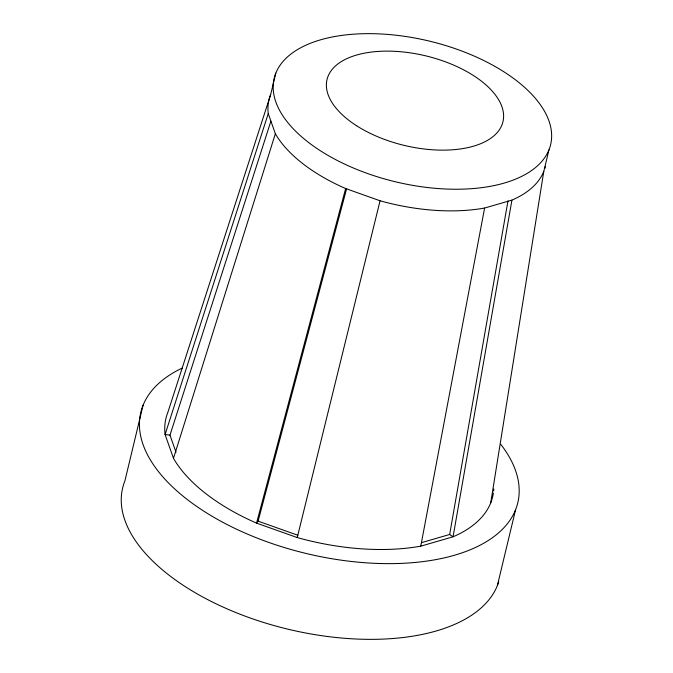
<?xml version="1.0" encoding="UTF-8"?>
<svg xmlns="http://www.w3.org/2000/svg" width="673" height="673" viewBox="0 0 673 673"><rect width="100%" height="100%" fill="white"/><g stroke="black" fill="none" stroke-linecap="round" stroke-linejoin="round"><path stroke-width="1.01" d="M490.726 502.857L543.792 171.405L548.983 149.776A142.154 72.364 13.5 0 0 367.609 33.65A142.154 72.364 13.5 0 0 320.609 150.903A142.154 72.364 13.5 0 0 548.983 149.776M421.407 542.674L449.665 534.48L507.98 200.907M543.792 171.405A142.154 72.364 13.5 0 1 511.926 200.117L453.064 536.793L420.768 546.165A167.998 85.521 13.5 0 1 297.239 537.559L256.548 523.114A167.998 85.521 13.5 0 1 173.483 458.33L165.087 434.506A167.998 85.521 13.5 0 1 167.888 412.255L270.622 94.742L275.812 73.113M420.768 546.165L484.602 208.05L511.926 200.117M143.055 405.289L124.875 481.002A193.849 98.679 13.5 0 0 278.008 626.647A193.849 98.679 13.5 0 0 498.76 581.657M497.381 585.535L515.56 509.823M297.239 537.559L380.068 200.773A142.154 72.364 13.5 0 0 484.602 208.05M270.622 94.742A142.154 72.364 13.5 0 0 268.249 113.569L275.35 133.725A142.154 72.364 13.5 0 0 345.644 188.541L256.548 523.114L258.104 521.146L346.662 188.6M173.483 458.33L275.35 133.725M268.249 113.569L165.087 434.506L169.975 435.137L176.015 452.29M169.975 435.137L270.891 121.199M345.644 188.541L380.068 200.773M258.104 521.146L297.819 535.245M449.665 534.48L453.064 536.793A167.998 85.521 13.5 0 0 493.385 493.048M545.332 166.677A142.154 72.364 13.5 0 1 544.794 168.595M500.872 444.458A193.849 98.679 13.5 0 1 434.977 559.768A193.849 98.679 13.5 0 1 188.743 500.645A193.849 98.679 13.5 0 1 182.391 367.988M493.805 488.943A167.998 85.521 13.5 0 1 493.645 491.004M356.581 125.742A90.46 46.05 13.5 0 0 501.915 125.018A90.46 46.05 13.5 0 0 386.495 51.123A90.46 46.05 13.5 0 0 356.581 125.742"/></g></svg>
